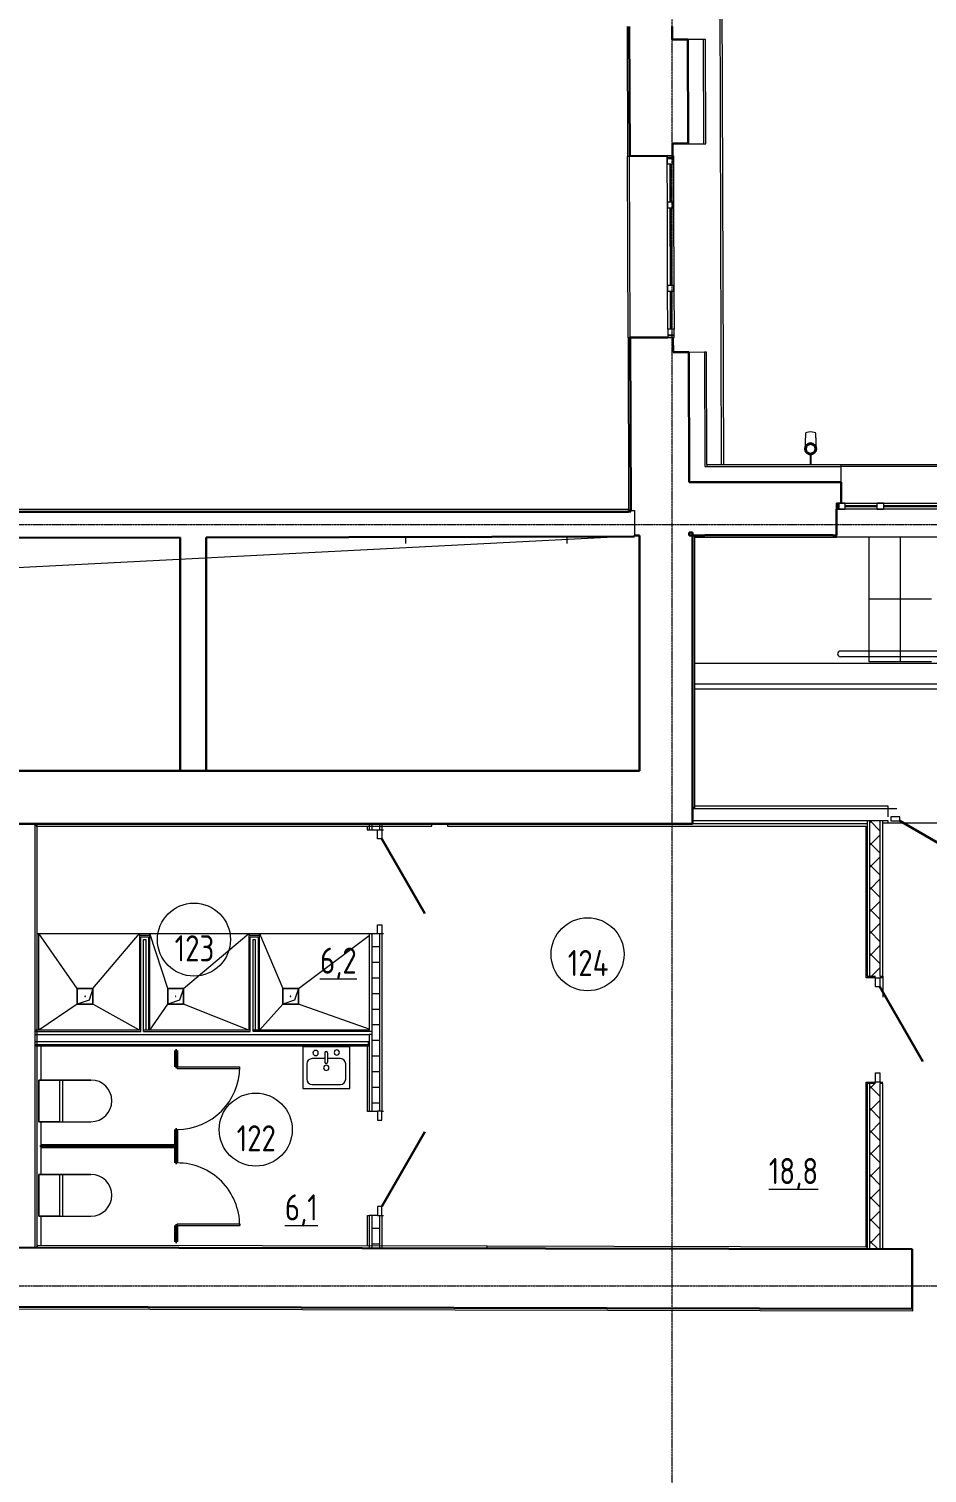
# Model space of a CAD drawing. Header units: millimetres. Extents: x 504091 to 2165846, y 135022 to 442887.
# Drawn here: x 730241 to 738852, y 281484 to 295331 of the extents above; entities that cross this region are included whole.
import ezdxf

# ---------------------------------------------------------------- set-up
doc = ezdxf.new("R2010")
doc.units = ezdxf.units.MM
doc.linetypes.add('ADSK_Линия сетки', pattern=[25, 20, -2.5, 0, -2.5])
doc.linetypes.add('осеваяX2', pattern=[4, 2.5, -0.5, 0.5, -0.5])
for name, color, linetype, lineweight in [('_ Окна', 7, 'Continuous', 30), ('Двери', 7, 'Continuous', 20), ('Двери открывание', 7, 'Continuous', 9), ('Лестницы', 7, 'Continuous', 18), ('Марки помещений', 7, 'Continuous', 20), ('Обобщенные модели', 7, 'Continuous', 18), ('Окна', 7, 'Continuous', 18), ('Оси', 165, 'осеваяX2', 13), ('Перекрытие', 7, 'Continuous', 18), ('Сантехника', 7, 'Continuous', 18), ('Стены внутренние', 7, 'Continuous', 18), ('Стены наружные', 7, 'Continuous', 18), ('Стены несущие', 7, 'Continuous', 30), ('Стены отделка', 7, 'Continuous', 30), ('Стены перегородки', 7, 'Continuous', 30), ('Стены штриховка', 7, 'Continuous', 18), ('Стрелки вверх', 7, 'Continuous', 18)]:
    doc.layers.add(name, color=color, linetype=linetype, lineweight=lineweight)
doc.layers.add('Линии', color=7, linetype='Continuous', lineweight=9, true_color=0x00a600)
doc.styles.add('ГОСТ 2.304', font='CS_Gost2304.shx')

# ---------------------------------------------------------------- blocks, each defined once
blk = doc.blocks.new('GM_Отверстие прямоугольное _в плите_ - Отверстие-1400855-План 1-го этажа')
at = {"layer": 'Обобщенные модели'}
for p, q in [((-75, -75), (-75, 75)), ((-75, 75), (75, 75)), ((75, 75), (-75, 75)), ((-75, 75), (-75, -75)), ((-75, -75), (-37.5, 37.5)), ((-37.5, 37.5), (75, 75)), ((75, 75), (75, -75)), ((75, -75), (75, 75)), ((75, -75), (-75, -75)), ((-75, -75), (75, -75))]:
    blk.add_line(p, q, dxfattribs=at)
for start, end in [(360, 180), (180, 360), (60, 165), (300, 360), (195, 270)]:
    blk.add_arc((0, 0), 2.5, start, end, dxfattribs=at)
blk = doc.blocks.new('131_Сантехническая перегородка_Дверь - СД-2-3905253-План 1-го этажа')
at = {"layer": 'Двери'}
for p, q in [((739, -8), (755, -8)), ((739, -8), (739, -608)), ((755, -8), (755, -608)), ((739, -608), (755, -608))]:
    blk.add_line(p, q, dxfattribs=at)
at = {"layer": 'Двери открывание'}
blk.add_arc((755, -8), 600, 180, 270, dxfattribs=at)
at = {"layer": 'Обобщенные модели', "lineweight": 40}
for p, q in [((155, 8), (0, 8)), ((0, 8), (0, -4)), ((155, -4), (155, 8)), ((910, 8), (755, 8)), ((755, 8), (755, -4)), ((910, -4), (910, 8)), ((0, -4), (155, -4)), ((755, -4), (910, -4))]:
    blk.add_line(p, q, dxfattribs=at)
blk = doc.blocks.new('131_Сантехническая перегородка - СП-4-3858233-План 1-го этажа')
at = {"layer": 'Обобщенные модели', "lineweight": 40}
for p, q in [((1300, 8), (0, 8)), ((0, 8), (0, -4)), ((1300, -4), (1300, 8)), ((0, -4), (1300, -4))]:
    blk.add_line(p, q, dxfattribs=at)
blk = doc.blocks.new('АС_Дверь_Однопольная_Алюминиевая - 1000х2100 алюм ост с мат_плёнкой Д18п-3421869-План 1-го этажа')
at = {"layer": 'Двери'}
for p, q in [((-375, -18), (-288, -18)), ((-375, -58), (-375, -18)), ((-288, -58), (-375, -58)), ((-288, -18), (-288, -58)), ((538, -18), (625, -18)), ((538, -58), (538, -18)), ((625, -58), (538, -58)), ((625, -18), (625, -58))]:
    blk.add_line(p, q, dxfattribs=at)
at = {"layer": 'Двери', "lineweight": 30}
blk.add_line((538, -58), (-177, -471), dxfattribs=at)
blk = doc.blocks.new('АС_Дверь_Однопольная_Алюминиевая - 1000х2100 алюм ост с мат_плёнкой Д18л-3421863-План 1-го этажа')
at = {"layer": 'Двери'}
for p, q in [((-288, -18), (-375, -18)), ((-375, -18), (-375, -58)), ((-375, -58), (-288, -58)), ((-288, -58), (-288, -18)), ((625, -18), (538, -18)), ((538, -18), (538, -58)), ((538, -58), (625, -58)), ((625, -58), (625, -18))]:
    blk.add_line(p, q, dxfattribs=at)
at = {"layer": 'Двери', "lineweight": 30}
blk.add_line((-288, -58), (427, -471), dxfattribs=at)
blk = doc.blocks.new('131_Сантехническая перегородка_Дверь - СД-1-3905254-План 1-го этажа')
at = {"layer": 'Двери'}
for p, q in [((171, -8), (155, -8)), ((155, -8), (155, -608)), ((171, -8), (171, -608)), ((171, -608), (155, -608))]:
    blk.add_line(p, q, dxfattribs=at)
at = {"layer": 'Двери открывание'}
blk.add_arc((155, -8), 600, 270, 0, dxfattribs=at)
at = {"layer": 'Обобщенные модели', "lineweight": 40}
for p, q in [((155, 8), (0, 8)), ((0, 8), (0, -4)), ((155, -4), (155, 8)), ((910, 8), (755, 8)), ((755, 8), (755, -4)), ((910, -4), (910, 8)), ((0, -4), (155, -4)), ((755, -4), (910, -4))]:
    blk.add_line(p, q, dxfattribs=at)
blk = doc.blocks.new('Sink - Kitchen _11_ - 450 x 400mm-658719-План 1-го этажа')
at = {"layer": 'Сантехника'}
for p, q in [((241, 202), (-209, 202)), ((-209, 202), (-209, -198)), ((-209, 202), (-209, -198)), ((241, 202), (-209, 202)), ((3, 145), (3, 53)), ((28, 145), (28, 53)), ((241, -198), (241, 202)), ((241, -198), (241, 202)), ((-171, 37), (-171, -109)), ((3, 88), (-120, 88)), ((152, 88), (28, 88)), ((203, -109), (203, 37)), ((-209, -198), (241, -198)), ((-209, -198), (241, -198)), ((-120, -160), (152, -160))]:
    blk.add_line(p, q, dxfattribs=at)
for centre, radius, start, end in [((-86, 142), 25.4, 360, 180), ((-86, 142), 25.4, 180, 0), ((16, 145), 12.7, 360, 180), ((117, 147), 25.4, 360, 180), ((117, 147), 25.4, 180, 0), ((-120, 37), 50.8, 90, 180), ((16, 0), 25.4, 360, 180), ((16, 0), 25.4, 180, 0), ((16, 53), 12.7, 180, 0), ((152, 37), 50.8, 360, 90), ((-120, -109), 50.8, 180, 270), ((152, -109), 50.8, 270, 0)]:
    blk.add_arc(centre, radius, start, end, dxfattribs=at)
blk = doc.blocks.new('SND_2D_Унитаз1 - 700x400-610750-План 1-го этажа')
at = {"layer": 'Сантехника'}
for p, q in [((200, 180), (-200, 180)), ((-200, 180), (-200, -320)), ((-200, -20), (-200, 180)), ((-200, 180), (200, 180)), ((200, -320), (200, 180)), ((200, 180), (200, -20)), ((-200, -20), (-200, -320)), ((200, -20), (-200, -20)), ((-200, -50), (200, -50)), ((200, -20), (200, -320))]:
    blk.add_line(p, q, dxfattribs=at)
blk.add_arc((0, -320), 200, 180, 360, dxfattribs=at)
blk.add_arc((0, -320), 200, 180, 360, dxfattribs=at)
blk = doc.blocks.new('АС_Дверь_Однопольная_Алюминиевая - 1000х2100 алюм ост EIS60 Д23л-6265613-План 1-го этажа')
at = {"layer": 'Двери'}
for p, q in [((-288, -20), (-375, -20)), ((-375, -20), (-375, -60)), ((-375, -60), (-288, -60)), ((-288, -60), (-288, -20)), ((625, -20), (538, -20)), ((538, -20), (538, -60)), ((538, -60), (625, -60)), ((625, -60), (625, -20))]:
    blk.add_line(p, q, dxfattribs=at)
at = {"layer": 'Двери', "lineweight": 30}
blk.add_line((-288, -60), (427, -473), dxfattribs=at)
blk = doc.blocks.new('АС_Дверь_Однопольная_Алюминиевая - 1000х2100 алюм ост с мат_плёнкой Д19п-3421879-План 1-го этажа')
at = {"layer": 'Двери'}
for p, q in [((-375, -5), (-288, -5)), ((-375, -45), (-375, -5)), ((-288, -45), (-375, -45)), ((-288, -5), (-288, -45)), ((538, -5), (625, -5)), ((538, -45), (538, -5)), ((625, -45), (538, -45)), ((625, -5), (625, -45))]:
    blk.add_line(p, q, dxfattribs=at)
at = {"layer": 'Двери', "lineweight": 30}
blk.add_line((538, -45), (-177, -458), dxfattribs=at)
blk = doc.blocks.new('окна_rehau_трехпольное - 1710х630 и 610Н_нов_ ок-10-2054509-План 1-го этажа')
at = {"layer": '_ Окна', "lineweight": 18}
for p, q in [((-855, -5), (-855, 55)), ((-855, 55), (-775, 55)), ((-775, 55), (-775, -5)), ((-465, -5), (-465, 55)), ((-465, 55), (-405, 55)), ((-405, 55), (-405, -5)), ((405, -5), (405, 55)), ((405, 55), (465, 55)), ((465, 55), (465, -5)), ((775, 55), (775, -5)), ((855, 55), (775, 55)), ((855, -5), (855, 55)), ((-775, -5), (-855, -5)), ((-405, -5), (-465, -5)), ((465, -5), (405, -5)), ((775, -5), (855, -5))]:
    blk.add_line(p, q, dxfattribs=at)
at = {"layer": '_ Окна'}
for p, q in [((-835, -5), (-835, 55)), ((-775, 25), (-465, 25)), ((-405, 25), (405, 25)), ((465, 25), (775, 25)), ((835, -5), (835, 55))]:
    blk.add_line(p, q, dxfattribs=at)
at = {"layer": 'Окна'}
for p, q in [((-855, 55), (-855, -5)), ((-775, 55), (-855, 55)), ((-775, 55), (-465, 55)), ((-405, 55), (-465, 55)), ((-405, 55), (405, 55)), ((465, 55), (405, 55)), ((465, 55), (775, 55)), ((855, 55), (775, 55)), ((855, -5), (855, 55)), ((-855, -5), (-775, -5)), ((-465, -5), (-775, -5)), ((-465, -5), (-405, -5)), ((405, -5), (-405, -5)), ((405, -5), (465, -5)), ((775, -5), (465, -5)), ((775, -5), (855, -5))]:
    blk.add_line(p, q, dxfattribs=at)
blk = doc.blocks.new('окно трехпол с фрамугой - 1700-2240_h___нов_ ок-11-2595391-План 1-го этажа')
at = {"layer": '_ Окна', "lineweight": 18}
for p, q in [((-870, 80), (-870, 140)), ((-870, 140), (-790, 140)), ((-790, 140), (-790, 80)), ((-430, 80), (-430, 140)), ((-430, 140), (-370, 140)), ((-370, 140), (-370, 80)), ((370, 80), (370, 140)), ((370, 140), (430, 140)), ((430, 140), (430, 80)), ((790, 140), (790, 80)), ((870, 140), (790, 140)), ((870, 80), (870, 140)), ((-790, 80), (-870, 80)), ((-370, 80), (-430, 80)), ((430, 80), (370, 80)), ((790, 80), (870, 80))]:
    blk.add_line(p, q, dxfattribs=at)
at = {"layer": '_ Окна'}
for p, q in [((-850, 80), (-850, 140)), ((850, 80), (850, 140)), ((-790, 110), (-430, 110)), ((-370, 110), (370, 110)), ((430, 110), (790, 110))]:
    blk.add_line(p, q, dxfattribs=at)
at = {"layer": 'Окна'}
for p, q in [((-870, 140), (-870, 80)), ((-790, 140), (-870, 140)), ((-790, 140), (-430, 140)), ((-370, 140), (-430, 140)), ((-370, 140), (370, 140)), ((430, 140), (370, 140)), ((430, 140), (790, 140)), ((870, 140), (790, 140)), ((870, 80), (870, 140)), ((-870, 80), (-790, 80)), ((-430, 80), (-790, 80)), ((-430, 80), (-370, 80)), ((370, 80), (-370, 80)), ((370, 80), (430, 80)), ((790, 80), (430, 80)), ((790, 80), (870, 80))]:
    blk.add_line(p, q, dxfattribs=at)
blk = doc.blocks.new('Водосток - Тип 1 _карниз больше 490мм_-5192914-План 1-го этажа')
at = {"layer": 'Обобщенные модели'}
for p, q in [((75, 306), (75, 264)), ((175, 264), (175, 306)), ((120, 109), (120, 10)), ((130, 10), (130, 109))]:
    blk.add_line(p, q, dxfattribs=at)
at = {"layer": 'Обобщенные модели', "flags": 128}
for points in [[(75, 173), (75, 174), (75, 177), (75, 180), (75, 183), (75, 186), (75, 190), (75, 193), (75, 197), (75, 201), (75, 205), (75, 210), (75, 214), (75, 219), (75, 224), (75, 229), (75, 234), (75, 239), (75, 245), (75, 250), (75, 256), (75, 261), (75, 264)], [(175, 264), (175, 258), (175, 252), (175, 247), (175, 242), (175, 236), (175, 231), (175, 226), (175, 221), (175, 216), (175, 212), (175, 207), (175, 203), (175, 199), (175, 195), (175, 191), (175, 188), (175, 184), (175, 181), (175, 178), (175, 175), (175, 173)]]:
    blk.add_lwpolyline(points, dxfattribs=at)
at = {"layer": 'Обобщенные модели'}
for start, end in [(90, 270), (270, 90)]:
    blk.add_arc((125, 160), 52, start, end, dxfattribs=at)
at = {"layer": 'Обобщенные модели', "lineweight": 40}
for start, end in [(90, 270), (270, 90)]:
    blk.add_arc((125, 160), 50, start, end, dxfattribs=at)
at = {"layer": 'Обобщенные модели'}
for start_param, end_param in [(4.712389, 6.283185), (3.141593, 4.712389)]:
    blk.add_ellipse((125, 306), major_axis=(-50, 0), ratio=0.309017, start_param=start_param, end_param=end_param, dxfattribs=at)
blk = doc.blocks.new('ADSK_Марка_Помещение_ОдноЗначение - Номер-159740-План 1-го этажа')
at = {"layer": 'Марки помещений'}
blk.add_circle((0, 0), 3.5, dxfattribs=at)

msp = doc.modelspace()

# ---------------------------------------------------------------- hatches: boundary and pattern name
at = {"layer": 'Стены внутренние', "lineweight": 9}
h = msp.add_hatch(dxfattribs=at)
h.set_pattern_fill('FP_7', color=256, style=0, pattern_type=2)
h.set_pattern_definition([(0, (705858.08, 270333.52), (0, 150), []), (90, (705858.08, 270333.52), (-150, 9e-15), [])])
h.paths.add_polyline_path([(733603.0777, 283660.6698), (733603.0777, 283953.8746), (733528.0777, 283953.8746), (733528.0777, 283660.8224), (733533.3008, 283660.8117)])
h.paths.add_polyline_path([(733583.0777, 284953.8746), (733603.0777, 284953.8746), (733603.0777, 286652.9707), (733528.0777, 286652.9707), (733528.0777, 284953.8746)])
h.paths.add_polyline_path([(733603.0777, 287652.9707), (733603.0777, 287687.9707), (733528.0777, 287687.9707), (733528.0777, 287652.9707), (733583.0777, 287652.9707)])
h = msp.add_hatch(dxfattribs=at)
h.set_pattern_fill('FP_6', color=256, style=0, pattern_type=2)
h.set_pattern_definition([(45, (705858.08, 270333.52), (-106.066, 106.066), []), (135, (705858.08, 270333.52), (-106.066, -106.066), [])])
h.paths.add_polyline_path([(738303.0777, 283633.5198), (738403.0777, 283633.5198), (738403.0777, 285218.5198), (738303.0777, 285218.5198), (738303.0777, 283664.1778)])
h.paths.add_polyline_path([(738403.0777, 286248.5198), (738403.0777, 287737.4575), (738303.0777, 287737.4575), (738303.0777, 286248.5198), (738398.0777, 286248.5198)])

# ---------------------------------------------------------------- linework, layer by layer
at = {"layer": 'Лестницы'}
for p, q in [((738292.762, 290456.0858), (738292.762, 289266.5136)), ((738292.762, 290456.0858), (738292.762, 289266.5136)), ((738592.762, 290456.0858), (738592.762, 289266.5136)), ((738592.762, 290456.0858), (738592.762, 289266.5136)), ((738292.762, 289266.5136), (738592.762, 289266.5136)), ((738592.762, 289266.5136), (738892.762, 289266.5136))]:
    msp.add_line(p, q, dxfattribs=at)
at = {"layer": 'Линии', "color": 8, "true_color": 0x6e6e6e}
msp.add_line((725768.5376, 289943.5198), (736093.0777, 290474.8378), dxfattribs=at)
at = {"layer": 'Линии', "color": 7, "lineweight": 18}
for p, q in [((741058.0974, 289366.0858), (738020.3976, 289366.0858)), ((741058.0974, 289311.5136), (738020.3976, 289311.5136)), ((741113.0777, 289049.1355), (736623.0777, 289049.1355)), ((741113.0777, 288999.1355), (736623.0777, 288999.1355))]:
    msp.add_line(p, q, dxfattribs=at)
msp.add_arc((738020.3976, 289338.7997), 27.2861, 90, 270, dxfattribs=at)
at = {"layer": 'Оси', "linetype": 'ADSK_Линия сетки'}
for p, q in [((736407.643, 263323.4727), (736407.643, 314443.584)), ((694211.5079, 290578.5198), (761862.9306, 290578.5198)), ((694211.5079, 283278.5198), (761862.9306, 283278.5198))]:
    msp.add_line(p, q, dxfattribs=at)
at = {"layer": 'Перекрытие'}
for p, q in [((733850.3952, 290459.2661), (733850.3952, 290396.971)), ((735400.3952, 290396.971), (735400.3952, 290463.0412)), ((739597.762, 289246.5136), (736623.0777, 289246.5136)), ((731940.5777, 288225.0919), (735987.2919, 288225.0919)), ((738478.0777, 287857.4575), (738563.0777, 287857.4575)), ((733485.0777, 287687.9707), (733485.0777, 287652.9707)), ((733485.0777, 287652.9707), (733503.0777, 287652.9707)), ((733628.0777, 287652.9707), (733640.0777, 287652.9707)), ((738266.0777, 286233.5198), (738266.0777, 287687.9707)), ((738478.0777, 287717.4575), (739528.0777, 287717.4575)), ((730320.5777, 286657.0242), (733528.0777, 286657.0242)), ((730704.8316, 286130.4707), (730335.5777, 286657.0242)), ((730335.5777, 285730.4707), (730335.5777, 286657.0242)), ((730854.8316, 286130.4707), (731300.5777, 286657.0242)), ((731300.5777, 286657.0242), (731300.5777, 286639.0242)), ((731400.5777, 286639.0242), (731400.5777, 286657.0242)), ((731572.8149, 286129.7778), (731400.5777, 286657.0242)), ((731722.8149, 286129.7778), (732350.5777, 286657.0242)), ((732350.5777, 286657.0242), (732350.5777, 286639.0242)), ((732450.5777, 286639.0242), (732450.5777, 286657.0242)), ((732450.5777, 286657.0242), (732674.1895, 286129.5887)), ((732824.1895, 286129.5887), (733503.0777, 286638.2913)), ((733522.668, 286652.9707), (733528.0777, 286657.0242)), ((733528.0777, 286657.0242), (733528.0777, 286652.9707)), ((733640.0777, 286652.9707), (733628.0777, 286652.9707)), ((738358.0777, 286233.5198), (738266.0777, 286233.5198)), ((738428.0777, 286233.5198), (738398.0777, 286233.5198)), ((738428.0777, 286248.5198), (738428.0777, 286046.9105)), ((730704.8316, 285980.4707), (730335.5777, 285730.4707)), ((731300.5777, 285730.4707), (730854.8316, 285980.4707)), ((731400.5777, 285730.4707), (731572.8149, 285979.7778)), ((732350.5777, 285730.4707), (731722.8149, 285979.7778)), ((732450.5777, 285730.4707), (732674.1895, 285979.5887)), ((733503.0777, 285739.3186), (732824.1895, 285979.5887)), ((730353.5777, 285580.4707), (730353.5777, 285252.9707)), ((733488.0777, 284952.4216), (733488.0777, 285580.4707)), ((738266.0777, 283651.1842), (738266.0777, 285233.5198)), ((738266.0777, 285233.5198), (738358.0777, 285233.5198)), ((738398.0777, 285233.5198), (738428.0777, 285233.5198)), ((730353.5777, 284852.9707), (730353.5777, 284347.9707)), ((733583.0777, 284952.4216), (733488.0777, 284952.4216)), ((733640.0777, 284952.4216), (733623.0777, 284952.4216)), ((730353.5777, 283947.9707), (730353.5777, 283667.28)), ((733488.0777, 283660.9037), (733488.0777, 283952.4216)), ((733488.0777, 283952.4216), (733503.193, 283952.4216)), ((733628.0777, 283952.4216), (733640.0777, 283952.4216)), ((738710.2904, 283630.2806), (738709.1309, 283060.2817)), ((738709.2904, 283630.2826), (738710.2904, 283630.2806))]:
    msp.add_line(p, q, dxfattribs=at)
at = {"layer": 'Стены внутренние'}
for p, q in [((735985.0085, 292370.43), (735979.2652, 294111.46)), ((736005.0084, 292370.492), (735999.2651, 294111.522)), ((735985.005, 292371.4694), (736005.005, 292371.5314)), ((736005.005, 292371.5314), (736005.0084, 292370.492)), ((739693.4309, 290456.0858), (737983.4309, 290456.0858))]:
    msp.add_line(p, q, dxfattribs=at)
at = {"layer": 'Стены наружные'}
for p, q in [((736848.6473, 300363.0348), (736879.0233, 291154.8378)), ((736868.6486, 300362.6764), (736899.0234, 291154.8378)), ((738028.4309, 291154.8378), (739648.4309, 291154.8378)), ((739648.4309, 291134.8378), (738028.4309, 291134.8378))]:
    msp.add_line(p, q, dxfattribs=at)
at = {"layer": 'Стены несущие'}
for p, q in [((735996.4555, 295352.9469), (736000.3039, 294111.5252)), ((736406.841, 295229.2185), (736406.4536, 295354.2179)), ((736556.8403, 295229.6835), (736406.841, 295229.2185)), ((736559.9354, 294231.2606), (736556.8403, 295229.6835)), ((736409.9361, 294230.7956), (736559.9354, 294231.2606)), ((736410.3019, 294112.7962), (736409.9361, 294230.7956)), ((736000.3039, 294111.5252), (736360.3022, 294112.6412)), ((736365.6961, 292372.6496), (736005.6978, 292371.5336)), ((736005.6978, 292371.5336), (736010.8345, 290714.5287)), ((736416.1361, 292230.8052), (736415.6959, 292372.8046)), ((736566.1353, 292231.2702), (736416.1361, 292230.8052)), ((736569.9993, 290984.8378), (736566.1353, 292231.2702)), ((736569.9993, 290984.8378), (738028.4309, 290984.8378)), ((738028.4309, 290984.8378), (738028.4309, 290784.8378)), ((730854.8316, 290701.971), (724240.4745, 290685.8614)), ((735990.5124, 290701.971), (730854.8316, 290701.971)), ((736010.8345, 290714.5287), (735990.4711, 290714.4791)), ((735990.4711, 290714.4791), (735990.5124, 290701.971)), ((737983.4309, 290474.8378), (737983.4309, 290724.8378)), ((726687.6439, 290441.8208), (731690.5777, 290454.0057)), ((731690.5777, 290454.0057), (731690.5777, 288217.9707)), ((731940.5777, 290454.6146), (736046.0477, 290464.6137)), ((731940.5777, 288217.9707), (731940.5777, 290454.6146)), ((736046.0228, 290474.8378), (736093.0777, 290474.8378)), ((736046.0477, 290464.6137), (736046.0228, 290474.8378)), ((736093.0777, 290474.8378), (736093.0777, 288217.9707)), ((736603.0777, 290502.9707), (736571.493, 290502.9707)), ((736571.493, 290502.9707), (736571.5802, 290474.8378)), ((736571.5802, 290474.8378), (736720, 290474.8378)), ((736603.0777, 287707.9707), (736603.0777, 290502.9707)), ((736720, 290474.8378), (736720, 290476.0858)), ((736720, 290476.0858), (737946.6069, 290476.0858)), ((737983.4309, 290474.8378), (737946.6069, 290474.8378)), ((736093.0777, 288217.9707), (724240.4745, 288217.9707)), ((723670.4745, 287707.9707), (736603.0777, 287707.9707)), ((738709.2904, 283630.2826), (721869.0286, 283664.5394)), ((738708.1309, 283060.2838), (738709.2904, 283630.2826)), ((721869.2165, 283094.5378), (738708.1309, 283060.2838))]:
    msp.add_line(p, q, dxfattribs=at)
at = {"layer": 'Стены отделка', "lineweight": 9}
for p, q in [((735975.17, 295352.8789), (735979.2652, 294111.46)), ((735999.2651, 294111.522), (735995.1698, 295352.9449)), ((736706.8453, 295228.3031), (736556.846, 295227.8381)), ((736726.84, 295230.0391), (736706.8401, 295229.9771)), ((736709.9404, 294229.8802), (736706.8401, 295229.9771)), ((736729.94, 294230.0439), (736726.84, 295230.0391)), ((736559.9354, 294231.2606), (736559.9411, 294229.4152)), ((736559.9411, 294229.4152), (736709.9404, 294229.8802)), ((736709.9401, 294229.9819), (736729.94, 294230.0439)), ((735979.2652, 294111.46), (735999.2651, 294111.522)), ((736005.0084, 292370.492), (735985.0085, 292370.4278)), ((735985.0085, 292370.4278), (735990.4464, 290721.971)), ((736010.5127, 290701.91), (736005.0084, 292370.492)), ((736716.1403, 292229.8898), (736566.1411, 292229.4248)), ((736736.1399, 292230.0535), (736716.14, 292229.9915)), ((736716.14, 292229.9915), (736719.535, 291134.8363)), ((736739.4731, 291154.8378), (736736.1399, 292230.0535)), ((736719.535, 291134.8363), (736739.5349, 291134.8983)), ((736719.535, 291134.8378), (738028.4309, 291134.8378)), ((736739.4731, 291154.8378), (738028.4309, 291154.8378)), ((738028.4309, 290984.8378), (738028.4309, 291154.8378)), ((724240.4745, 290701.971), (730854.8316, 290701.971)), ((735990.4464, 290721.971), (724260.4745, 290721.971)), ((735990.5128, 290701.844), (736010.5127, 290701.91)), ((736623.0777, 290474.8378), (736623.0777, 287857.4575)), ((736623.0777, 290456.0858), (737983.4309, 290456.0858)), ((736720, 290474.8378), (737946.6069, 290474.8378)), ((737983.4309, 290456.0858), (737983.4309, 290474.8378)), ((736603.0777, 287867.4575), (736623.0777, 287867.4575)), ((738478.0777, 287877.4575), (736623.0777, 287877.4575)), ((738478.0777, 287857.4575), (738478.0777, 287877.4575)), ((730310.5777, 287707.9707), (730310.5777, 287687.9707)), ((730310.5777, 287687.9707), (734103.0777, 287687.9707)), ((730320.5777, 283647.6319), (730320.5777, 287707.9707)), ((733503.0777, 287707.9707), (733503.0777, 287652.9707)), ((733503.0777, 287652.9707), (733583.0777, 287652.9707)), ((733623.0777, 287652.9707), (733628.0777, 287652.9707)), ((733628.0777, 287652.9707), (733628.0777, 287707.9707)), ((734103.0777, 287687.9707), (734103.0777, 287707.9707)), ((734253.0777, 287707.9707), (734253.0777, 287687.9707)), ((734253.0777, 287687.9707), (738278.0777, 287687.9707)), ((738278.0777, 287707.9707), (736603.0777, 287707.9707)), ((738278.0777, 287737.4575), (738278.0777, 286248.5198)), ((738428.0777, 286248.5198), (738428.0777, 287737.4575)), ((738428.0777, 287717.4575), (738478.0777, 287717.4575)), ((738478.0777, 287717.4575), (738478.0777, 287737.4575)), ((731400.5777, 286639.0242), (731300.5777, 286639.0242)), ((731300.5777, 286639.0242), (731300.5777, 285730.4707)), ((731400.5777, 285730.4707), (731400.5777, 286639.0242)), ((732450.5777, 286639.0242), (732350.5777, 286639.0242)), ((732350.5777, 286639.0242), (732350.5777, 285730.4707)), ((732450.5777, 285730.4707), (732450.5777, 286639.0242)), ((733583.0777, 286652.9707), (733503.0777, 286652.9707)), ((733503.0777, 286652.9707), (733503.0777, 285730.4707)), ((733628.0777, 286652.9707), (733623.0777, 286652.9707)), ((733628.0777, 284953.8746), (733628.0777, 286652.9707)), ((731340.5777, 286599.0242), (731360.5777, 286599.0242)), ((731340.5777, 285730.4707), (731340.5777, 286599.0242)), ((731360.5777, 286599.0242), (731360.5777, 285730.4707)), ((732390.5777, 286599.0242), (732410.5777, 286599.0242)), ((732390.5777, 285730.4707), (732390.5777, 286599.0242)), ((732410.5777, 286599.0242), (732410.5777, 285730.4707)), ((738278.0777, 286248.5198), (738358.0777, 286248.5198)), ((738398.0777, 286248.5198), (738428.0777, 286248.5198)), ((731300.5777, 285730.4707), (730300.5777, 285730.4707)), ((730300.5777, 285690.4707), (733503.0777, 285690.4707)), ((732350.5777, 285730.4707), (731340.5777, 285730.4707)), ((733503.0777, 285730.4707), (732390.5777, 285730.4707)), ((733503.0777, 285690.4707), (733503.0777, 284953.8746)), ((733495.5777, 285620.4707), (730300.5777, 285620.4707)), ((730300.5777, 285580.4707), (733495.5777, 285580.4707)), ((733495.5777, 285580.4707), (733495.5777, 285620.4707)), ((738278.0777, 285218.5198), (738278.0777, 283633.5198)), ((738358.0777, 285218.5198), (738278.0777, 285218.5198)), ((738428.0777, 285218.5198), (738398.0777, 285218.5198)), ((738428.0777, 283633.5198), (738428.0777, 285218.5198)), ((733503.0777, 284953.8746), (733583.0777, 284953.8746)), ((733623.0777, 284953.8746), (733628.0777, 284953.8746)), ((733583.0777, 283953.8746), (733503.0777, 283953.8746)), ((733503.0777, 283953.8746), (733503.0777, 283638.8746)), ((733628.0777, 283953.8746), (733623.0777, 283953.8746)), ((733628.0777, 283638.8746), (733628.0777, 283953.8746)), ((730300.5777, 283647.6319), (730320.5777, 283647.6319)), ((730319.5713, 283667.3492), (730319.5306, 283647.3492)), ((734635.7003, 283658.5692), (730319.5713, 283667.3492)), ((733503.0777, 283638.8746), (733628.0777, 283638.8746)), ((734635.6597, 283638.5693), (734635.7003, 283658.5692)), ((734635.6597, 283638.5693), (738278.0701, 283631.1598)), ((738278.1108, 283651.1598), (734635.7003, 283658.5692)), ((738278.0701, 283631.1598), (738278.1108, 283651.1598)), ((738278.0777, 283633.5198), (738428.0777, 283633.5198)), ((721869.1759, 283074.5378), (738714.0902, 283040.2716)), ((738714.1309, 283060.2716), (738708.1309, 283060.2838)), ((738714.0902, 283040.2716), (738714.1309, 283060.2716))]:
    msp.add_line(p, q, dxfattribs=at)
at = {"layer": 'Стены перегородки', "lineweight": 18}
for p, q in [((736603.0777, 287857.4575), (738478.0777, 287857.4575)), ((738478.0777, 287777.4575), (738478.0777, 287857.4575)), ((730300.5777, 283647.6319), (730300.5777, 287707.9707)), ((738478.0777, 287737.4575), (736603.0777, 287737.4575)), ((730180.5777, 283647.6319), (730300.5777, 283647.6319))]:
    msp.add_line(p, q, dxfattribs=at)
at = {"layer": 'Стены штриховка'}
for p, q in [((736739.4731, 291154.8378), (736739.5351, 291134.8378)), ((736010.8345, 290714.5287), (736045.4388, 290714.6129)), ((736045.4388, 290714.6129), (736046.0228, 290474.8378)), ((733528.0777, 287707.9707), (733528.0777, 287652.9707)), ((733603.0777, 287707.9707), (733603.0777, 287652.9707)), ((738303.0777, 286248.5198), (738303.0777, 287737.4575)), ((738403.0777, 286248.5198), (738403.0777, 287737.4575)), ((733528.0777, 286652.9707), (733528.0777, 284953.8746)), ((733603.0777, 286652.9707), (733603.0777, 284953.8746)), ((731313.5777, 286626.0242), (731387.5777, 286626.0242)), ((731313.5777, 285717.4707), (731313.5777, 286626.0242)), ((731387.5777, 286626.0242), (731387.5777, 285730.4707)), ((732363.5777, 286626.0242), (732437.5777, 286626.0242)), ((732363.5777, 285717.4707), (732363.5777, 286626.0242)), ((732437.5777, 286626.0242), (732437.5777, 285730.4707)), ((730300.5777, 285717.4707), (731313.5777, 285717.4707)), ((731340.5777, 285717.4707), (731340.5777, 285730.4707)), ((731340.5777, 285717.4707), (732363.5777, 285717.4707)), ((732390.5777, 285717.4707), (732390.5777, 285730.4707)), ((733528.0777, 285717.4707), (732390.5777, 285717.4707)), ((733528.0777, 285690.4707), (733503.0777, 285690.4707)), ((730300.5777, 285593.4707), (733495.5777, 285593.4707)), ((738303.0777, 283633.5198), (738303.0777, 285218.5198)), ((738403.0777, 283633.5198), (738403.0777, 285218.5198)), ((733528.0777, 283953.8746), (733528.0777, 283638.8746)), ((733603.0777, 283953.8746), (733603.0777, 283638.8746))]:
    msp.add_line(p, q, dxfattribs=at)
at = {"layer": 'Стрелки вверх'}
for p, q in [((738292.762, 289866.5136), (738592.762, 289866.5136)), ((738592.762, 289866.5136), (738892.762, 289866.5136))]:
    msp.add_line(p, q, dxfattribs=at)

# ---------------------------------------------------------------- block references
at = {"layer": 'Двери'}
msp.add_blockref('АС_Дверь_Однопольная_Алюминиевая - 1000х2100 алюм ост EIS60 Д23л-6265613-План 1-го этажа', (738878.0777, 287797.4575), dxfattribs=at)
for name, p, rotation in [('АС_Дверь_Однопольная_Алюминиевая - 1000х2100 алюм ост с мат_плёнкой Д18п-3421869-План 1-го этажа', (733565.5777, 287027.9707), 90), ('АС_Дверь_Однопольная_Алюминиевая - 1000х2100 алюм ост с мат_плёнкой Д19п-3421879-План 1-го этажа', (738353.0777, 285608.5198), 89.9999999999999), ('АС_Дверь_Однопольная_Алюминиевая - 1000х2100 алюм ост с мат_плёнкой Д18л-3421863-План 1-го этажа', (733565.5777, 284328.8746), 90)]:
    msp.add_blockref(name, p, dxfattribs=dict(at, rotation=rotation))
at = {"layer": 'Марки помещений', "xscale": 99.99999999999993, "yscale": 99.99999999999993, "zscale": 99.99999999999993}
for p in [(731823.0637, 286599.0242), (735596.6151, 286458.2931), (732415.647, 284777.3712)]:
    msp.add_blockref('ADSK_Марка_Помещение_ОдноЗначение - Номер-159740-План 1-го этажа', p, dxfattribs=at)
at = {"layer": 'Обобщенные модели'}
for name, p in [('Водосток - Тип 1 _карниз больше 490мм_-5192914-План 1-го этажа', (737609.935, 291144.8378)), ('131_Сантехническая перегородка - СП-4-3858233-План 1-го этажа', (730357.5777, 284616.6274))]:
    msp.add_blockref(name, p, dxfattribs=at)
for name, p, rotation in [('GM_Отверстие прямоугольное _в плите_ - Отверстие-1400855-План 1-го этажа', (730779.8316, 286055.4707), 180), ('GM_Отверстие прямоугольное _в плите_ - Отверстие-1400855-План 1-го этажа', (731647.8149, 286054.7778), 180), ('GM_Отверстие прямоугольное _в плите_ - Отверстие-1400855-План 1-го этажа', (732749.1895, 286054.5887), 180), ('131_Сантехническая перегородка_Дверь - СД-2-3905253-План 1-го этажа', (731653.5777, 284624.6274), 89.99999999997657), ('131_Сантехническая перегородка_Дверь - СД-1-3905254-План 1-го этажа', (731653.5777, 283702.6274), 89.99999999997657)]:
    msp.add_blockref(name, p, dxfattribs=dict(at, rotation=rotation))
at = {"layer": 'Окна', "rotation": 270.1776150639597}
msp.add_blockref('окно трехпол с фрамугой - 1700-2240_h___нов_ ок-11-2595391-План 1-го этажа', (736282.9995, 293242.3974), dxfattribs=at)
at = {"layer": 'Окна'}
msp.add_blockref('окна_rehau_трехпольное - 1710х630 и 610Н_нов_ ок-10-2054509-План 1-го этажа', (738838.4309, 290729.8378), dxfattribs=at)
at = {"layer": 'Сантехника'}
msp.add_blockref('Sink - Kitchen _11_ - 450 x 400mm-658719-План 1-го этажа', (733075.4884, 285370.0253), dxfattribs=at)
at = {"layer": 'Сантехника', "rotation": 89.99999999999889}
for p in [(730515.5777, 285052.9707), (730515.5777, 284147.9707)]:
    msp.add_blockref('SND_2D_Унитаз1 - 700x400-610750-План 1-го этажа', p, dxfattribs=at)

# ---------------------------------------------------------------- texts
at = {"layer": 'Марки помещений', "lineweight": 9, "char_height": 250, "attachment_point": 5, "line_spacing_factor": 1.022766, "style": 'ГОСТ 2.304'}
for s, insert, width in [('\\pt450,900,1350,1800,2250,2700,3150,3600,4050,4500,4950,5400,5850,6300,6750,7200,7650,8100,8550,9000,9450,9900,10350,10800,11250,11700,12150,12600,13050,13500,13950,14400;123', (731828.0065, 286515.4425), 441), ('\\pt450,900,1350,1800,2250,2700,3150,3600,4050,4500,4950,5400,5850,6300,6750,7200,7650,8100,8550,9000,9450,9900,10350,10800,11250,11700,12150,12600,13050,13500,13950,14400;{\\L6,2}', (733207.2285, 286368.6119), 405), ('\\pt450,900,1350,1800,2250,2700,3150,3600,4050,4500,4950,5400,5850,6300,6750,7200,7650,8100,8550,9000,9450,9900,10350,10800,11250,11700,12150,12600,13050,13500,13950,14400;124', (735602.0078, 286374.7113), 458.1), ('\\pt450,900,1350,1800,2250,2700,3150,3600,4050,4500,4950,5400,5850,6300,6750,7200,7650,8100,8550,9000,9450,9900,10350,10800,11250,11700,12150,12600,13050,13500,13950,14400;122', (732420.5897, 284693.7894), 441), ('\\pt450,900,1350,1800,2250,2700,3150,3600,4050,4500,4950,5400,5850,6300,6750,7200,7650,8100,8550,9000,9450,9900,10350,10800,11250,11700,12150,12600,13050,13500,13950,14400;{\\L18,8}', (737570.6919, 284350.888), 518.4), ('\\pt450,900,1350,1800,2250,2700,3150,3600,4050,4500,4950,5400,5850,6300,6750,7200,7650,8100,8550,9000,9450,9900,10350,10800,11250,11700,12150,12600,13050,13500,13950,14400;{\\L6,1}', (732852.2443, 284002.2649), 357.3)]:
    msp.add_mtext(s, dxfattribs=dict(at, insert=insert, width=width))

doc.saveas('drawing.dxf')
